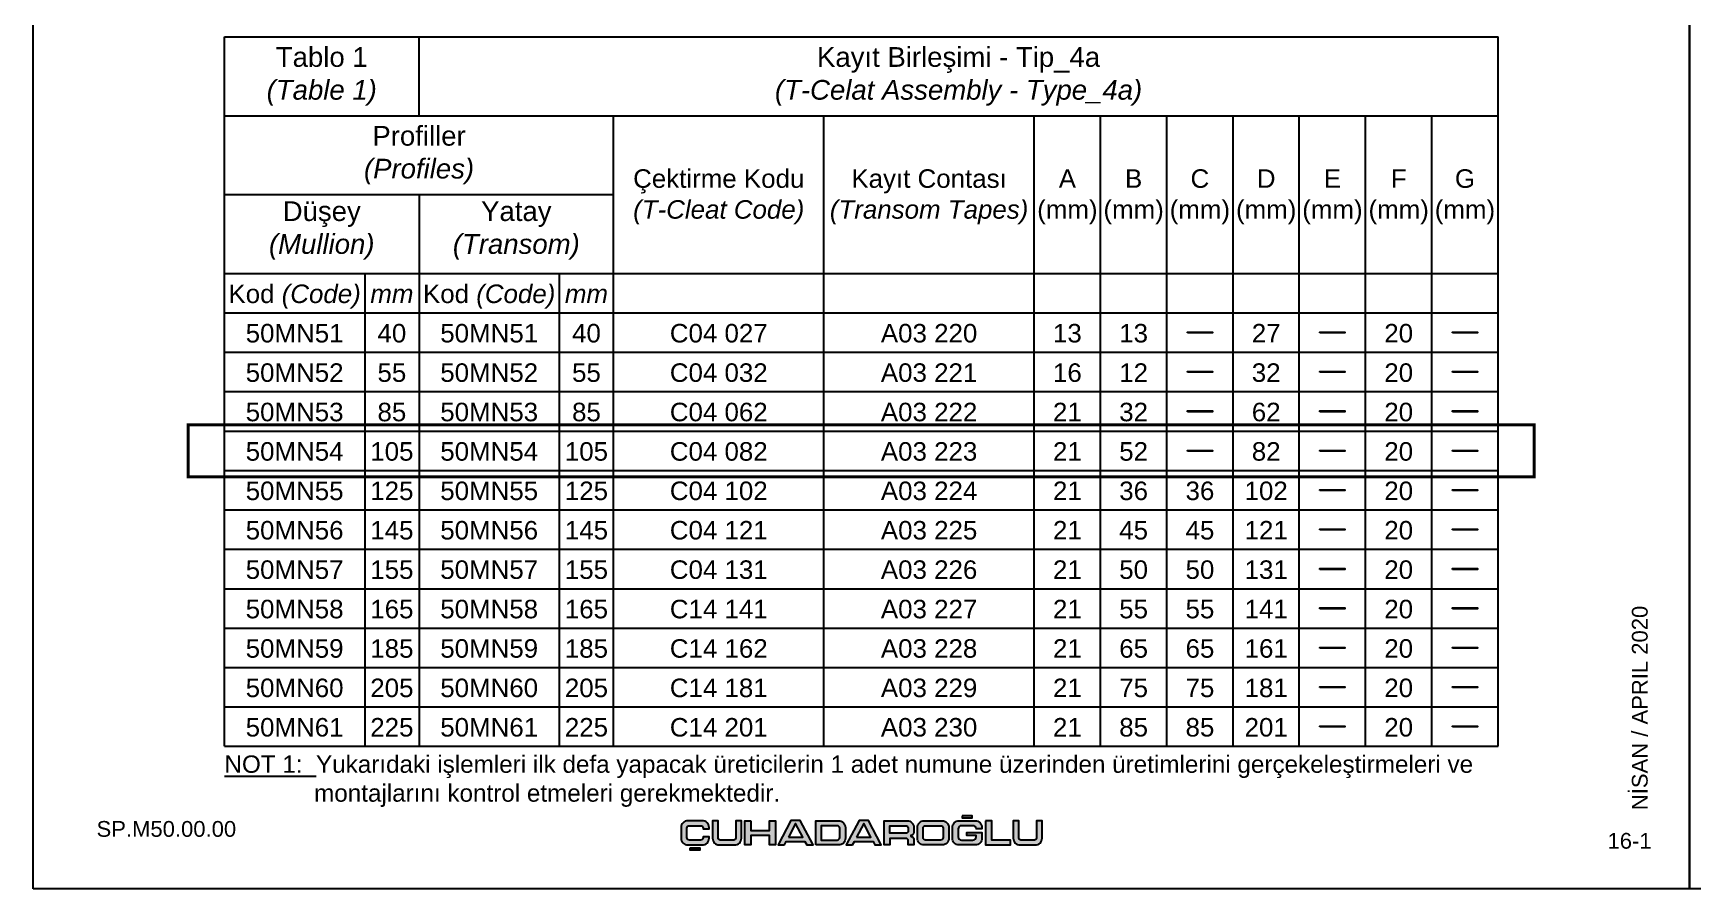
# Model space of a CAD drawing. Header units: millimetres. Extents: x 226 to 1066, y 456 to 1447.
# Drawn here: x 225.7 to 436.2, y 1150 to 1258.6 of the extents above; entities that cross this region are included whole.
import ezdxf

# ---------------------------------------------------------------- set-up
doc = ezdxf.new("R2010")
doc.units = ezdxf.units.MM
for name, color, linetype in [('ANTET', 140, 'Continuous'), ('nokta', 140, 'Continuous'), ('yazı_numara_k', 11, 'Continuous')]:
    doc.layers.add(name, color=color, linetype=linetype)
doc.styles.get("Standard").update_dxf_attribs({"font": 'arial.ttf'})

# ---------------------------------------------------------------- blocks, each defined once
blk = doc.blocks.new('TABLO - KM1')
at = {"color": 0}
for p, q in [((-283.74, 1797.96), (-122.25, 1797.96)), ((-283.74, 1707.96), (-283.74, 1797.96)), ((-259.07, 1787.96), (-259.07, 1797.96)), ((-122.25, 1707.96), (-122.25, 1797.96)), ((-283.74, 1787.96), (-122.25, 1787.96)), ((-234.4, 1707.96), (-234.4, 1787.96)), ((-207.73, 1707.96), (-207.73, 1787.96)), ((-181.06, 1707.96), (-181.06, 1787.96)), ((-172.66, 1707.96), (-172.66, 1787.96)), ((-164.26, 1707.96), (-164.26, 1787.96)), ((-155.85, 1707.96), (-155.85, 1787.96)), ((-147.45, 1707.96), (-147.45, 1787.96)), ((-139.05, 1707.96), (-139.05, 1787.96)), ((-130.65, 1707.96), (-130.65, 1787.96)), ((-283.74, 1777.96), (-234.4, 1777.96)), ((-259.07, 1777.96), (-259.07, 1707.96)), ((-283.74, 1767.96), (-122.25, 1767.96)), ((-265.95, 1767.96), (-265.95, 1707.96)), ((-241.28, 1767.96), (-241.28, 1707.96)), ((-283.74, 1762.96), (-122.25, 1762.96)), ((-283.74, 1757.96), (-122.25, 1757.96)), ((-283.74, 1757.96), (-122.25, 1757.96)), ((-283.74, 1752.96), (-122.25, 1752.96)), ((-283.74, 1752.96), (-122.25, 1752.96)), ((-283.74, 1747.96), (-122.25, 1747.96)), ((-283.74, 1747.96), (-122.25, 1747.96)), ((-283.74, 1742.96), (-122.25, 1742.96)), ((-283.74, 1742.96), (-122.25, 1742.96)), ((-283.74, 1737.96), (-122.25, 1737.96)), ((-283.74, 1737.96), (-122.25, 1737.96)), ((-283.74, 1732.96), (-122.25, 1732.96)), ((-283.74, 1732.96), (-122.25, 1732.96)), ((-283.74, 1727.96), (-122.25, 1727.96)), ((-283.74, 1727.96), (-122.25, 1727.96)), ((-283.74, 1722.96), (-122.25, 1722.96)), ((-283.74, 1722.96), (-122.25, 1722.96)), ((-283.74, 1717.96), (-122.25, 1717.96)), ((-283.74, 1717.96), (-122.25, 1717.96)), ((-283.74, 1712.96), (-122.25, 1712.96)), ((-283.74, 1712.96), (-122.25, 1712.96)), ((-283.74, 1707.96), (-122.25, 1707.96)), ((-283.74, 1707.96), (-122.25, 1707.96))]:
    blk.add_line(p, q, dxfattribs=at)
at = {"layer": 'yazı_numara_k', "color": 0, "attachment_point": 1}
for s, insert, char_height, width in [('{\\pxqc,t2.646;Profiller\\P\\fArial|b0|i1|c0|p0;(Profiles)}', (-283.74, 1786.67), 2.5, 49.3422), ('{\\pxqc,t2.81489;Çektirme Kodu\\P\\fArial|b0|i1|c0|p0;(T-Cleat Code)}', (-234.4, 1781.17), 2.35, 26.6711), ('{\\pxqc,t2.81489;Kayıt Contası\\P\\fArial|b0|i1|c0|p0;(Transom Tapes)}', (-207.73, 1781.17), 2.35, 26.6711), ('{\\pxqc,t2.81489;A\\P(mm)}', (-181.06, 1781.17), 2.35, 8.402), ('{\\pxqc,t2.81489;B\\P(mm)}', (-172.66, 1781.17), 2.35, 8.402), ('{\\pxqc,t2.81489;C\\P(mm)}', (-164.26, 1781.17), 2.35, 8.402), ('{\\pxqc,t2.81489;D\\P(mm)}', (-155.85, 1781.17), 2.35, 8.402), ('{\\pxqc,t2.81489;E\\P(mm)}', (-147.45, 1781.17), 2.35, 8.402), ('{\\pxqc,t2.81489;F\\P(mm)}', (-139.05, 1781.17), 2.35, 8.402), ('{\\pxqc,t2.81489;G\\P(mm)}', (-130.65, 1781.17), 2.35, 8.402), ('{\\pxqc,t2.646;Düşey\\P\\fArial|b0|i1|c0|p0;(Mullion)}', (-283.74, 1777.11), 2.5, 24.6711), ('{\\pxqc,t2.646;Yatay\\P\\fArial|b0|i1|c0|p0;(Transom)}', (-259.07, 1777.11), 2.5, 24.6711), ('{\\pxqc,t2.81489;Kod \\fArial|b0|i1|c0|p0;(Code)}', (-283.74, 1766.55), 2.35, 17.7925), ('{\\pxqc,t2.81489;\\fArial|b0|i1|c0|p0;mm}', (-265.95, 1766.55), 2.35, 6.8786), ('{\\pxqc,t2.81489;Kod \\fArial|b0|i1|c0|p0;(Code)}', (-259.07, 1766.55), 2.35, 17.7925), ('{\\pxqc,t2.81489;\\fArial|b0|i1|c0|p0;mm}', (-241.28, 1766.55), 2.35, 6.8786)]:
    blk.add_mtext(s, dxfattribs=dict(at, insert=insert, char_height=char_height, width=width))
blk = doc.blocks.new('NOT1A')
at = {"layer": 'nokta', "color": 0, "insert": (24.25, 1931.48), "char_height": 2.2, "width": 182.2788, "attachment_point": 1}
blk.add_mtext('{\\fArial|b0|i0|c162|p18;\\LNOT 1:\\l  Yukarıdaki işlemleri ilk defa yapacak üreticilerin 1 adet numune üzerinden üretimlerini gerçekeleştirmeleri ve \\P^I   montajlarını kontrol etmeleri gerekmektedir.}', dxfattribs=at)
blk = doc.blocks.new('ÇUHADAROĞLU')
at = {"layer": 'ANTET'}
h = blk.add_hatch(color=7, dxfattribs=at)
h.paths.add_polyline_path([(159.1, 19.64, -0.414214), (159.42, 19.96), (160.84, 19.96, -0.414214), (161.16, 19.64), (161.16, 19.54), (161.9, 19.54), (161.9, 19.73, 0.414214), (161.05, 20.59), (159.21, 20.59, 0.414214), (158.36, 19.73), (158.36, 18.36, 0.414214), (159.21, 17.51), (161.05, 17.51, 0.414214), (161.9, 18.36), (161.9, 18.55), (161.16, 18.55), (161.16, 18.46, -0.414214), (160.84, 18.13), (159.42, 18.13, -0.414214), (159.1, 18.46)])
h.paths.add_polyline_path([(159.48, 17.12), (159.48, 16.9), (160.78, 16.9), (160.78, 17.12)])
h.paths.add_polyline_path([(165.15, 17.51, 0.414214), (166, 18.36), (166, 20.59), (165.29, 20.59), (165.29, 18.39, -0.414214), (165.03, 18.13), (163.32, 18.13, -0.414214), (163.06, 18.39), (163.06, 20.59), (162.35, 20.59), (162.35, 18.36, 0.414214), (163.2, 17.51)])
h.paths.add_polyline_path([(167.19, 18.73), (169.58, 18.73), (169.58, 17.51), (170.32, 17.51), (170.32, 20.59), (169.58, 20.59), (169.58, 19.36), (167.19, 19.36), (167.19, 20.59), (166.45, 20.59), (166.45, 17.51), (167.19, 17.51)])
h.paths.add_polyline_path([(170.66, 17.51), (171.46, 17.51), (171.69, 17.95), (174.05, 17.95), (174.29, 17.51), (175.09, 17.51), (173.48, 20.6), (172.27, 20.6)])
h.paths.add_polyline_path([(171.97, 18.49), (172.87, 20.23), (173.78, 18.49)], flags=16)
h.paths.add_polyline_path([(175.43, 17.51), (178.34, 17.51, 0.414214), (179.19, 18.36), (179.19, 19.73, 0.414214), (178.34, 20.59), (175.43, 20.59)])
h.paths.add_polyline_path([(176.14, 19.96), (178.15, 19.96, -0.414214), (178.47, 19.64), (178.47, 18.46, -0.414214), (178.15, 18.13), (176.14, 18.13)], flags=16)
h.paths.add_polyline_path([(180.34, 17.95), (182.7, 17.95), (182.94, 17.51), (183.74, 17.51), (182.13, 20.6), (180.92, 20.6), (179.31, 17.51), (180.11, 17.51)])
h.paths.add_polyline_path([(180.62, 18.49), (181.52, 20.23), (182.43, 18.49)], flags=16)
h.paths.add_polyline_path([(184.84, 18.34), (186.84, 18.34, -0.414214), (187.17, 18.02), (187.17, 17.51), (187.88, 17.51), (187.88, 18.21, 0.203358), (187.78, 18.44, 0.098259), (187.5, 18.62), (187.5, 18.7, 0.058399), (187.74, 18.83, 0.246853), (187.88, 19.09), (187.88, 19.73, 0.414214), (187.03, 20.59), (184.13, 20.59), (184.13, 17.51), (184.84, 17.51)])
h.paths.add_polyline_path([(184.84, 18.99), (184.84, 19.96), (186.82, 19.96, -0.414214), (187.17, 19.61), (187.17, 19.31, -0.414214), (186.84, 18.99)], flags=16)
h.paths.add_polyline_path([(191.45, 17.51, 0.414214), (192.31, 18.36), (192.31, 19.73, 0.414214), (191.45, 20.59), (189.19, 20.59, 0.414214), (188.33, 19.73), (188.33, 18.36, 0.414214), (189.19, 17.51)])
h.paths.add_polyline_path([(189.37, 18.13, -0.414214), (189.05, 18.46), (189.05, 19.64, -0.414214), (189.37, 19.96), (191.27, 19.96, -0.414214), (191.59, 19.64), (191.59, 18.46, -0.414214), (191.27, 18.13)], flags=16)
h.paths.add_polyline_path([(193.61, 17.51), (195.66, 17.51, 0.414214), (196.51, 18.36), (196.51, 19.11), (194.59, 19.11), (194.59, 18.7), (195.78, 18.7), (195.78, 18.54, -0.414214), (195.37, 18.13), (193.9, 18.13, -0.414214), (193.49, 18.54), (193.49, 19.55, -0.414214), (193.9, 19.96), (195.37, 19.96, -0.407741), (195.78, 19.56), (196.51, 19.56), (196.51, 19.73, 0.414214), (195.66, 20.59), (193.61, 20.59, 0.414214), (192.76, 19.73), (192.76, 18.36, 0.414214)])
h.paths.add_polyline_path([(195.28, 20.97), (195.28, 21.19), (193.99, 21.19), (193.99, 20.97)])
h.paths.add_polyline_path([(200.14, 17.51), (200.14, 18.13), (197.76, 18.13), (197.76, 20.59), (196.97, 20.59), (196.97, 17.51)])
h.paths.add_polyline_path([(201.2, 18.39), (201.2, 20.59), (200.48, 20.59), (200.48, 18.36, 0.414214), (201.34, 17.51), (203.28, 17.51, 0.414214), (204.13, 18.36), (204.13, 20.59), (203.42, 20.59), (203.42, 18.39, -0.414214), (203.16, 18.13), (201.46, 18.13, -0.414214)])
h = blk.add_hatch(color=7, dxfattribs=at)
h.paths.add_polyline_path([(159.1, 19.64, -0.414214), (159.42, 19.96), (160.84, 19.96, -0.414214), (161.16, 19.64), (161.16, 19.54), (161.9, 19.54), (161.9, 19.73, 0.414214), (161.05, 20.59), (159.21, 20.59, 0.414214), (158.36, 19.73), (158.36, 18.36, 0.414214), (159.21, 17.51), (161.05, 17.51, 0.414214), (161.9, 18.36), (161.9, 18.55), (161.16, 18.55), (161.16, 18.46, -0.414214), (160.84, 18.13), (159.42, 18.13, -0.414214), (159.1, 18.46)])
h.paths.add_polyline_path([(159.48, 17.12), (159.48, 16.9), (160.78, 16.9), (160.78, 17.12)])
h.paths.add_polyline_path([(165.15, 17.51, 0.414214), (166, 18.36), (166, 20.59), (165.29, 20.59), (165.29, 18.39, -0.414214), (165.03, 18.13), (163.32, 18.13, -0.414214), (163.06, 18.39), (163.06, 20.59), (162.35, 20.59), (162.35, 18.36, 0.414214), (163.2, 17.51)])
h.paths.add_polyline_path([(167.19, 18.73), (169.58, 18.73), (169.58, 17.51), (170.32, 17.51), (170.32, 20.59), (169.58, 20.59), (169.58, 19.36), (167.19, 19.36), (167.19, 20.59), (166.45, 20.59), (166.45, 17.51), (167.19, 17.51)])
h.paths.add_polyline_path([(170.66, 17.51), (171.46, 17.51), (171.69, 17.95), (174.05, 17.95), (174.29, 17.51), (175.09, 17.51), (173.48, 20.6), (172.27, 20.6)])
h.paths.add_polyline_path([(171.97, 18.49), (172.87, 20.23), (173.78, 18.49)], flags=16)
h.paths.add_polyline_path([(175.43, 17.51), (178.34, 17.51, 0.414214), (179.19, 18.36), (179.19, 19.73, 0.414214), (178.34, 20.59), (175.43, 20.59)])
h.paths.add_polyline_path([(176.14, 19.96), (178.15, 19.96, -0.414214), (178.47, 19.64), (178.47, 18.46, -0.414214), (178.15, 18.13), (176.14, 18.13)], flags=16)
h.paths.add_polyline_path([(180.34, 17.95), (182.7, 17.95), (182.94, 17.51), (183.74, 17.51), (182.13, 20.6), (180.92, 20.6), (179.31, 17.51), (180.11, 17.51)])
h.paths.add_polyline_path([(180.62, 18.49), (181.52, 20.23), (182.43, 18.49)], flags=16)
h.paths.add_polyline_path([(184.84, 18.34), (186.84, 18.34, -0.414214), (187.17, 18.02), (187.17, 17.51), (187.88, 17.51), (187.88, 18.21, 0.203358), (187.78, 18.44, 0.098259), (187.5, 18.62), (187.5, 18.7, 0.058399), (187.74, 18.83, 0.246853), (187.88, 19.09), (187.88, 19.73, 0.414214), (187.03, 20.59), (184.13, 20.59), (184.13, 17.51), (184.84, 17.51)])
h.paths.add_polyline_path([(184.84, 18.99), (184.84, 19.96), (186.82, 19.96, -0.414214), (187.17, 19.61), (187.17, 19.31, -0.414214), (186.84, 18.99)], flags=16)
h.paths.add_polyline_path([(191.45, 17.51, 0.414214), (192.31, 18.36), (192.31, 19.73, 0.414214), (191.45, 20.59), (189.19, 20.59, 0.414214), (188.33, 19.73), (188.33, 18.36, 0.414214), (189.19, 17.51)])
h.paths.add_polyline_path([(189.37, 18.13, -0.414214), (189.05, 18.46), (189.05, 19.64, -0.414214), (189.37, 19.96), (191.27, 19.96, -0.414214), (191.59, 19.64), (191.59, 18.46, -0.414214), (191.27, 18.13)], flags=16)
h.paths.add_polyline_path([(193.61, 17.51), (195.66, 17.51, 0.414214), (196.51, 18.36), (196.51, 19.11), (194.59, 19.11), (194.59, 18.7), (195.78, 18.7), (195.78, 18.54, -0.414214), (195.37, 18.13), (193.9, 18.13, -0.414214), (193.49, 18.54), (193.49, 19.55, -0.414214), (193.9, 19.96), (195.37, 19.96, -0.407741), (195.78, 19.56), (196.51, 19.56), (196.51, 19.73, 0.414214), (195.66, 20.59), (193.61, 20.59, 0.414214), (192.76, 19.73), (192.76, 18.36, 0.414214)])
h.paths.add_polyline_path([(195.28, 20.97), (195.28, 21.19), (193.99, 21.19), (193.99, 20.97)])
h.paths.add_polyline_path([(200.14, 17.51), (200.14, 18.13), (197.76, 18.13), (197.76, 20.59), (196.97, 20.59), (196.97, 17.51)])
h.paths.add_polyline_path([(201.2, 18.39), (201.2, 20.59), (200.48, 20.59), (200.48, 18.36, 0.414214), (201.34, 17.51), (203.28, 17.51, 0.414214), (204.13, 18.36), (204.13, 20.59), (203.42, 20.59), (203.42, 18.39, -0.414214), (203.16, 18.13), (201.46, 18.13, -0.414214)])
at = {"layer": 'ANTET', "color": 7}
for points in [[(193.99, 21.19), (193.99, 20.97), (195.28, 20.97), (195.28, 21.19)], [(193.99, 21.19), (193.99, 20.97), (195.28, 20.97), (195.28, 21.19)], [(167.19, 20.59), (167.19, 19.36), (169.58, 19.36), (169.58, 20.59), (170.32, 20.59), (170.32, 17.51), (169.58, 17.51), (169.58, 18.73), (167.19, 18.73), (167.19, 17.51), (166.45, 17.51), (166.45, 20.59)], [(167.19, 20.59), (167.19, 19.36), (169.58, 19.36), (169.58, 20.59), (170.32, 20.59), (170.32, 17.51), (169.58, 17.51), (169.58, 18.73), (167.19, 18.73), (167.19, 17.51), (166.45, 17.51), (166.45, 20.59)], [(171.46, 17.51), (171.69, 17.95), (174.05, 17.95), (174.29, 17.51), (175.09, 17.51), (173.48, 20.6), (172.27, 20.6), (170.66, 17.51)], [(171.46, 17.51), (171.69, 17.95), (174.05, 17.95), (174.29, 17.51), (175.09, 17.51), (173.48, 20.6), (172.27, 20.6), (170.66, 17.51)], [(171.97, 18.49), (173.78, 18.49), (172.87, 20.23)], [(171.97, 18.49), (173.78, 18.49), (172.87, 20.23)], [(180.11, 17.51), (180.34, 17.95), (182.7, 17.95), (182.94, 17.51), (183.74, 17.51), (182.13, 20.6), (180.92, 20.6), (179.31, 17.51)], [(180.11, 17.51), (180.34, 17.95), (182.7, 17.95), (182.94, 17.51), (183.74, 17.51), (182.13, 20.6), (180.92, 20.6), (179.31, 17.51)], [(180.62, 18.49), (182.43, 18.49), (181.52, 20.23)], [(180.62, 18.49), (182.43, 18.49), (181.52, 20.23)], [(196.97, 20.59), (196.97, 17.51), (200.14, 17.51), (200.14, 18.13), (197.76, 18.13), (197.76, 20.59)], [(196.97, 20.59), (196.97, 17.51), (200.14, 17.51), (200.14, 18.13), (197.76, 18.13), (197.76, 20.59)], [(159.48, 17.12), (159.48, 16.9), (160.78, 16.9), (160.78, 17.12)], [(159.48, 17.12), (159.48, 16.9), (160.78, 16.9), (160.78, 17.12)]]:
    blk.add_lwpolyline(points, close=True, dxfattribs=at)
for points in [[(159.42, 18.13, -0.414214), (159.1, 18.46), (159.1, 19.64, -0.414214), (159.42, 19.96), (160.84, 19.96, -0.414214), (161.16, 19.64), (161.16, 19.54), (161.9, 19.54), (161.9, 19.73, 0.414214), (161.05, 20.59), (159.21, 20.59, 0.414214), (158.36, 19.73), (158.36, 18.36, 0.414214), (159.21, 17.51), (161.05, 17.51, 0.414214), (161.9, 18.36), (161.9, 18.55), (161.16, 18.55), (161.16, 18.46, -0.414214), (160.84, 18.13)], [(159.42, 18.13, -0.414214), (159.1, 18.46), (159.1, 19.64, -0.414214), (159.42, 19.96), (160.84, 19.96, -0.414214), (161.16, 19.64), (161.16, 19.54), (161.9, 19.54), (161.9, 19.73, 0.414214), (161.05, 20.59), (159.21, 20.59, 0.414214), (158.36, 19.73), (158.36, 18.36, 0.414214), (159.21, 17.51), (161.05, 17.51, 0.414214), (161.9, 18.36), (161.9, 18.55), (161.16, 18.55), (161.16, 18.46, -0.414214), (160.84, 18.13)], [(165.03, 18.13), (163.32, 18.13, -0.414214), (163.06, 18.39), (163.06, 20.59), (162.35, 20.59), (162.35, 18.36, 0.414214), (163.2, 17.51), (165.15, 17.51, 0.414214), (166, 18.36), (166, 20.59), (165.29, 20.59), (165.29, 18.39, -0.414214)], [(165.03, 18.13), (163.32, 18.13, -0.414214), (163.06, 18.39), (163.06, 20.59), (162.35, 20.59), (162.35, 18.36, 0.414214), (163.2, 17.51), (165.15, 17.51, 0.414214), (166, 18.36), (166, 20.59), (165.29, 20.59), (165.29, 18.39, -0.414214)], [(175.43, 17.51), (175.43, 20.59), (178.34, 20.59, -0.414214), (179.19, 19.73), (179.19, 18.36, -0.414214), (178.34, 17.51)], [(175.43, 17.51), (175.43, 20.59), (178.34, 20.59, -0.414214), (179.19, 19.73), (179.19, 18.36, -0.414214), (178.34, 17.51)], [(178.47, 19.64, 0.414214), (178.15, 19.96), (176.14, 19.96), (176.14, 18.13), (178.15, 18.13, 0.414214), (178.47, 18.46)], [(178.47, 19.64, 0.414214), (178.15, 19.96), (176.14, 19.96), (176.14, 18.13), (178.15, 18.13, 0.414214), (178.47, 18.46)], [(187.88, 18.21), (187.88, 17.51), (187.17, 17.51), (187.17, 18.02, 0.414214), (186.84, 18.34), (184.84, 18.34), (184.84, 17.51), (184.13, 17.51), (184.13, 20.59), (187.03, 20.59, -0.414214), (187.88, 19.73), (187.88, 19.09, -0.246853), (187.74, 18.83, -0.058399), (187.5, 18.7), (187.5, 18.62, -0.098259), (187.78, 18.44, -0.203358)], [(187.88, 18.21), (187.88, 17.51), (187.17, 17.51), (187.17, 18.02, 0.414214), (186.84, 18.34), (184.84, 18.34), (184.84, 17.51), (184.13, 17.51), (184.13, 20.59), (187.03, 20.59, -0.414214), (187.88, 19.73), (187.88, 19.09, -0.246853), (187.74, 18.83, -0.058399), (187.5, 18.7), (187.5, 18.62, -0.098259), (187.78, 18.44, -0.203358)], [(186.82, 19.96, -0.414214), (187.17, 19.61), (187.17, 19.31, -0.414214), (186.84, 18.99), (184.84, 18.99), (184.84, 19.96)], [(186.82, 19.96, -0.414214), (187.17, 19.61), (187.17, 19.31, -0.414214), (186.84, 18.99), (184.84, 18.99), (184.84, 19.96)], [(191.45, 17.51), (189.19, 17.51, -0.414214), (188.33, 18.36), (188.33, 19.73, -0.414214), (189.19, 20.59), (191.45, 20.59, -0.414214), (192.31, 19.73), (192.31, 18.36, -0.414214)], [(191.45, 17.51), (189.19, 17.51, -0.414214), (188.33, 18.36), (188.33, 19.73, -0.414214), (189.19, 20.59), (191.45, 20.59, -0.414214), (192.31, 19.73), (192.31, 18.36, -0.414214)], [(191.59, 19.64), (191.59, 18.46, -0.414214), (191.27, 18.13), (189.37, 18.13, -0.414214), (189.05, 18.46), (189.05, 19.64, -0.414214), (189.37, 19.96), (191.27, 19.96, -0.414214)], [(191.59, 19.64), (191.59, 18.46, -0.414214), (191.27, 18.13), (189.37, 18.13, -0.414214), (189.05, 18.46), (189.05, 19.64, -0.414214), (189.37, 19.96), (191.27, 19.96, -0.414214)], [(195.78, 18.54), (195.78, 18.7), (194.59, 18.7), (194.59, 19.11), (196.51, 19.11), (196.51, 18.36, -0.414214), (195.66, 17.51), (193.61, 17.51, -0.414214), (192.76, 18.36), (192.76, 19.73, -0.414214), (193.61, 20.59), (195.66, 20.59, -0.414214), (196.51, 19.73), (196.51, 19.56), (195.78, 19.56, 0.407741), (195.37, 19.96), (193.9, 19.96, 0.414214), (193.49, 19.55), (193.49, 18.54, 0.414214), (193.9, 18.13), (195.37, 18.13, 0.414214)], [(195.78, 18.54), (195.78, 18.7), (194.59, 18.7), (194.59, 19.11), (196.51, 19.11), (196.51, 18.36, -0.414214), (195.66, 17.51), (193.61, 17.51, -0.414214), (192.76, 18.36), (192.76, 19.73, -0.414214), (193.61, 20.59), (195.66, 20.59, -0.414214), (196.51, 19.73), (196.51, 19.56), (195.78, 19.56, 0.407741), (195.37, 19.96), (193.9, 19.96, 0.414214), (193.49, 19.55), (193.49, 18.54, 0.414214), (193.9, 18.13), (195.37, 18.13, 0.414214)], [(201.34, 17.51), (203.28, 17.51, 0.414214), (204.13, 18.36), (204.13, 20.59), (203.42, 20.59), (203.42, 18.39, -0.414214), (203.16, 18.13), (201.46, 18.13, -0.414214), (201.2, 18.39), (201.2, 20.59), (200.48, 20.59), (200.48, 18.36, 0.414214)], [(201.34, 17.51), (203.28, 17.51, 0.414214), (204.13, 18.36), (204.13, 20.59), (203.42, 20.59), (203.42, 18.39, -0.414214), (203.16, 18.13), (201.46, 18.13, -0.414214), (201.2, 18.39), (201.2, 20.59), (200.48, 20.59), (200.48, 18.36, 0.414214)]]:
    blk.add_lwpolyline(points, format="xyb", close=True, dxfattribs=at)
blk = doc.blocks.new('SP.KTGR.1A')
at = {"insert": (-248.38, 1804.14), "char_height": 2, "width": 54.4479, "attachment_point": 1}
blk.add_mtext('{\\pxql;\\fArial Unicode MS|b0|i0|c0|p34;{\\C7;SP.M50.00.00}}', dxfattribs=at)
blk = doc.blocks.new('MN50.S.1')
at = {"color": 252}
blk.add_lwpolyline([(9907.25, 888.56), (9907.25, 1185.56), (10117.25, 1185.56), (10117.25, 888.56)], close=True, dxfattribs=at)
for name, p in [('SP.KTGR.1A', (10163.66, -906.98)), ('ÇUHADAROĞLU', (9831.04, 876.61))]:
    blk.add_blockref(name, p)

msp = doc.modelspace()

# ---------------------------------------------------------------- linework, layer by layer
for points in [[(372.09, 1220.58), (372.09, 1220.68), (375.25, 1220.68), (375.25, 1220.58)], [(388.89, 1220.58), (388.89, 1220.68), (392.05, 1220.68), (392.05, 1220.58)], [(405.69, 1220.58), (405.69, 1220.68), (408.86, 1220.68), (408.86, 1220.58)], [(372.09, 1215.58), (372.09, 1215.68), (375.25, 1215.68), (375.25, 1215.58)], [(388.89, 1215.58), (388.89, 1215.68), (392.05, 1215.68), (392.05, 1215.58)], [(405.69, 1215.58), (405.69, 1215.68), (408.86, 1215.68), (408.86, 1215.58)], [(372.09, 1210.58), (372.09, 1210.68), (375.25, 1210.68), (375.25, 1210.58)], [(388.89, 1210.58), (388.89, 1210.68), (392.05, 1210.68), (392.05, 1210.58)], [(405.69, 1210.58), (405.69, 1210.68), (408.86, 1210.68), (408.86, 1210.58)], [(372.09, 1205.58), (372.09, 1205.68), (375.25, 1205.68), (375.25, 1205.58)], [(388.89, 1205.58), (388.89, 1205.68), (392.05, 1205.68), (392.05, 1205.58)], [(405.69, 1205.58), (405.69, 1205.68), (408.86, 1205.68), (408.86, 1205.58)], [(388.89, 1200.58), (388.89, 1200.68), (392.05, 1200.68), (392.05, 1200.58)], [(405.69, 1200.58), (405.69, 1200.68), (408.86, 1200.68), (408.86, 1200.58)], [(388.89, 1195.58), (388.89, 1195.68), (392.05, 1195.68), (392.05, 1195.58)], [(405.69, 1195.58), (405.69, 1195.68), (408.86, 1195.68), (408.86, 1195.58)], [(388.89, 1190.58), (388.89, 1190.68), (392.05, 1190.68), (392.05, 1190.58)], [(405.69, 1190.58), (405.69, 1190.68), (408.86, 1190.68), (408.86, 1190.58)], [(388.89, 1185.58), (388.89, 1185.68), (392.05, 1185.68), (392.05, 1185.58)], [(405.69, 1185.58), (405.69, 1185.68), (408.86, 1185.68), (408.86, 1185.58)], [(388.89, 1180.58), (388.89, 1180.68), (392.05, 1180.68), (392.05, 1180.58)], [(405.69, 1180.58), (405.69, 1180.68), (408.86, 1180.68), (408.86, 1180.58)], [(388.89, 1175.58), (388.89, 1175.68), (392.05, 1175.68), (392.05, 1175.58)], [(405.69, 1175.58), (405.69, 1175.68), (408.86, 1175.68), (408.86, 1175.58)], [(388.89, 1170.58), (388.89, 1170.68), (392.05, 1170.68), (392.05, 1170.58)], [(405.69, 1170.58), (405.69, 1170.68), (408.86, 1170.68), (408.86, 1170.58)]]:
    msp.add_lwpolyline(points, close=True)
at = {"color": 1, "const_width": 0.364}
msp.add_lwpolyline([(245.39, 1208.93), (416.06, 1208.93), (416.06, 1202.32), (245.39, 1202.32)], close=True, dxfattribs=at)

# ---------------------------------------------------------------- block references
at = {"ltscale": 0.1}
for name, p in [('TABLO - KM1', (533.72, -539.83)), ('NOT1A', (225.73, -764.51))]:
    msp.add_blockref(name, p, dxfattribs=at)
at = {"layer": 'ANTET', "color": 0}
for p in [(-9681.52, 261.49), (-9471.52, 261.49)]:
    msp.add_blockref('MN50.S.1', p, dxfattribs=at)

# ---------------------------------------------------------------- texts
at = {"insert": (428.44, 1160.03), "char_height": 2, "width": 44.873, "attachment_point": 1, "rotation": 90}
msp.add_mtext('{\\fArial Unicode MS|b0|i0|c162|p34;\\C7;NİSAN\\fArial Unicode MS|b0|i0|c0|p34; / \\fArial Unicode MS|b0|i0|c162|p34;APRIL\\fArial Unicode MS|b0|i0|c0|p34; 2020}', dxfattribs=at)
at = {"insert": (430.94, 1157.14), "char_height": 2, "width": 4.4369, "attachment_point": 3}
msp.add_mtext('{\\fArial Unicode MS|b0|i0|c0|p0;{\\C7;16-1}}', dxfattribs=at)
at = {"layer": 'yazı_numara_k', "color": 0, "attachment_point": 1}
for s, insert, char_height, width in [('{\\pxqc,t2.646;Tablo 1\\P\\fArial|b0|i1|c0|p0;(Table 1)}', (249.98, 1256.84), 2.5, 24.6711), ('{\\pxqc,t2.646;Kayıt Birleşimi - Tip_4a\\P\\fArial|b0|i1|c0|p0;(T-Celat Assembly - Type_4a)}', (274.65, 1256.84), 2.5, 136.8274), ('{\\pxqc,t2.81489;50MN51}', (249.98, 1221.72), 2.35, 17.7925), ('{\\pxqc,t2.81489;40}', (267.77, 1221.72), 2.35, 6.8786), ('{\\pxqc,t2.81489;50MN51}', (274.65, 1221.72), 2.35, 17.7925), ('{\\pxqc,t2.81489;40}', (292.44, 1221.72), 2.35, 6.8786), ('{\\pxqc,t2.81489;C04 027}', (299.32, 1221.72), 2.35, 26.6711), ('{\\pxqc,t2.81489;A03 220}', (325.99, 1221.72), 2.35, 26.6711), ('{\\pxqc,t2.81489;13}', (352.66, 1221.72), 2.35, 8.402), ('{\\pxqc,t2.81489;13}', (361.06, 1221.72), 2.35, 8.402), ('{\\pxqc,t2.81489;27}', (377.87, 1221.72), 2.35, 8.402), ('{\\pxqc,t2.81489;20}', (394.67, 1221.72), 2.35, 8.402), ('{\\pxqc,t2.81489;50MN52}', (249.98, 1216.72), 2.35, 17.7925), ('{\\pxqc,t2.81489;55}', (267.77, 1216.72), 2.35, 6.8786), ('{\\pxqc,t2.81489;50MN52}', (274.65, 1216.72), 2.35, 17.7925), ('{\\pxqc,t2.81489;55}', (292.44, 1216.72), 2.35, 6.8786), ('{\\pxqc,t2.81489;C04 032}', (299.32, 1216.72), 2.35, 26.6711), ('{\\pxqc,t2.81489;A03 221}', (325.99, 1216.72), 2.35, 26.6711), ('{\\pxqc,t2.81489;16}', (352.66, 1216.72), 2.35, 8.402), ('{\\pxqc,t2.81489;12}', (361.06, 1216.72), 2.35, 8.402), ('{\\pxqc,t2.81489;32}', (377.87, 1216.72), 2.35, 8.402), ('{\\pxqc,t2.81489;20}', (394.67, 1216.72), 2.35, 8.402), ('{\\pxqc,t2.81489;50MN53}', (249.98, 1211.72), 2.35, 17.7925), ('{\\pxqc,t2.81489;85}', (267.77, 1211.72), 2.35, 6.8786), ('{\\pxqc,t2.81489;50MN53}', (274.65, 1211.72), 2.35, 17.7925), ('{\\pxqc,t2.81489;85}', (292.44, 1211.72), 2.35, 6.8786), ('{\\pxqc,t2.81489;C04 062}', (299.32, 1211.72), 2.35, 26.6711), ('{\\pxqc,t2.81489;A03 222}', (325.99, 1211.72), 2.35, 26.6711), ('{\\pxqc,t2.81489;21}', (352.66, 1211.72), 2.35, 8.402), ('{\\pxqc,t2.81489;32}', (361.06, 1211.72), 2.35, 8.402), ('{\\pxqc,t2.81489;62}', (377.87, 1211.72), 2.35, 8.402), ('{\\pxqc,t2.81489;20}', (394.67, 1211.72), 2.35, 8.402), ('{\\pxqc,t2.81489;50MN54}', (249.98, 1206.72), 2.35, 17.7925), ('{\\pxqc,t2.81489;105}', (267.77, 1206.72), 2.35, 6.8786), ('{\\pxqc,t2.81489;50MN54}', (274.65, 1206.72), 2.35, 17.7925), ('{\\pxqc,t2.81489;105}', (292.44, 1206.72), 2.35, 6.8786), ('{\\pxqc,t2.81489;C04 082}', (299.32, 1206.72), 2.35, 26.6711), ('{\\pxqc,t2.81489,5;A03 223}', (325.99, 1206.72), 2.35, 26.6711), ('{\\pxqc,t2.81489;21}', (352.66, 1206.72), 2.35, 8.402), ('{\\pxqc,t2.81489;52}', (361.06, 1206.72), 2.35, 8.402), ('{\\pxqc,t2.81489;82}', (377.87, 1206.72), 2.35, 8.402), ('{\\pxqc,t2.81489;20}', (394.67, 1206.72), 2.35, 8.402), ('{\\pxqc,t2.81489;50MN55}', (249.98, 1201.72), 2.35, 17.7925), ('{\\pxqc,t2.81489;125}', (267.77, 1201.72), 2.35, 6.8786), ('{\\pxqc,t2.81489;50MN55}', (274.65, 1201.72), 2.35, 17.7925), ('{\\pxqc,t2.81489;125}', (292.44, 1201.72), 2.35, 6.8786), ('{\\pxqc,t2.81489;C04 102}', (299.32, 1201.72), 2.35, 26.6711), ('{\\pxqc,t2.81489;A03 224}', (325.99, 1201.72), 2.35, 26.6711), ('{\\pxqc,t2.81489;21}', (352.66, 1201.72), 2.35, 8.402), ('{\\pxqc,t2.81489;36}', (361.06, 1201.72), 2.35, 8.402), ('{\\pxqc,t2.81489;36}', (369.47, 1201.72), 2.35, 8.402), ('{\\pxqc,t2.81489;102}', (377.87, 1201.72), 2.35, 8.402), ('{\\pxqc,t2.81489;20}', (394.67, 1201.72), 2.35, 8.402), ('{\\pxqc,t2.81489;50MN56}', (249.98, 1196.72), 2.35, 17.7925), ('{\\pxqc,t2.81489;145}', (267.77, 1196.72), 2.35, 6.8786), ('{\\pxqc,t2.81489;50MN56}', (274.65, 1196.72), 2.35, 17.7925), ('{\\pxqc,t2.81489;145}', (292.44, 1196.72), 2.35, 6.8786), ('{\\pxqc,t2.81489;C04 121}', (299.32, 1196.72), 2.35, 26.6711), ('{\\pxqc,t2.81489;A03 225}', (325.99, 1196.72), 2.35, 26.6711), ('{\\pxqc,t2.81489;21}', (352.66, 1196.72), 2.35, 8.402), ('{\\pxqc,t2.81489;45}', (361.06, 1196.72), 2.35, 8.402), ('{\\pxqc,t2.81489;45}', (369.47, 1196.72), 2.35, 8.402), ('{\\pxqc,t2.81489;121}', (377.87, 1196.72), 2.35, 8.402), ('{\\pxqc,t2.81489;20}', (394.67, 1196.72), 2.35, 8.402), ('{\\pxqc,t2.81489;50MN57}', (249.98, 1191.72), 2.35, 17.7925), ('{\\pxqc,t2.81489;155}', (267.77, 1191.72), 2.35, 6.8786), ('{\\pxqc,t2.81489;50MN57}', (274.65, 1191.72), 2.35, 17.7925), ('{\\pxqc,t2.81489;155}', (292.44, 1191.72), 2.35, 6.8786), ('{\\pxqc,t2.81489;C04 131}', (299.32, 1191.72), 2.35, 26.6711), ('{\\pxqc,t2.81489;A03 226}', (325.99, 1191.72), 2.35, 26.6711), ('{\\pxqc,t2.81489;21}', (352.66, 1191.72), 2.35, 8.402), ('{\\pxqc,t2.81489;50}', (361.06, 1191.72), 2.35, 8.402), ('{\\pxqc,t2.81489;50}', (369.47, 1191.72), 2.35, 8.402), ('{\\pxqc,t2.81489;131}', (377.87, 1191.72), 2.35, 8.402), ('{\\pxqc,t2.81489;20}', (394.67, 1191.72), 2.35, 8.402), ('{\\pxqc,t2.81489;50MN58}', (249.98, 1186.72), 2.35, 17.7925), ('{\\pxqc,t2.81489;165}', (267.77, 1186.72), 2.35, 6.8786), ('{\\pxqc,t2.81489;50MN58}', (274.65, 1186.72), 2.35, 17.7925), ('{\\pxqc,t2.81489;165}', (292.44, 1186.72), 2.35, 6.8786), ('{\\pxqc,t2.81489;C14 141}', (299.32, 1186.72), 2.35, 26.6711), ('{\\pxqc,t2.81489;A03 227}', (325.99, 1186.72), 2.35, 26.6711), ('{\\pxqc,t2.81489;21}', (352.66, 1186.72), 2.35, 8.402), ('{\\pxqc,t2.81489;55}', (361.06, 1186.72), 2.35, 8.402), ('{\\pxqc,t2.81489;55}', (369.47, 1186.72), 2.35, 8.402), ('{\\pxqc,t2.81489;141}', (377.87, 1186.72), 2.35, 8.402), ('{\\pxqc,t2.81489;20}', (394.67, 1186.72), 2.35, 8.402), ('{\\pxqc,t2.81489;50MN59}', (249.98, 1181.72), 2.35, 17.7925), ('{\\pxqc,t2.81489;185}', (267.77, 1181.72), 2.35, 6.8786), ('{\\pxqc,t2.81489;50MN59}', (274.65, 1181.72), 2.35, 17.7925), ('{\\pxqc,t2.81489;185}', (292.44, 1181.72), 2.35, 6.8786), ('{\\pxqc,t2.81489;C14 162}', (299.32, 1181.72), 2.35, 26.6711), ('{\\pxqc,t2.81489;A03 228}', (325.99, 1181.72), 2.35, 26.6711), ('{\\pxqc,t2.81489;21}', (352.66, 1181.72), 2.35, 8.402), ('{\\pxqc,t2.81489;65}', (361.06, 1181.72), 2.35, 8.402), ('{\\pxqc,t2.81489;65}', (369.47, 1181.72), 2.35, 8.402), ('{\\pxqc,t2.81489;161}', (377.87, 1181.72), 2.35, 8.402), ('{\\pxqc,t2.81489;20}', (394.67, 1181.72), 2.35, 8.402), ('{\\pxqc,t2.81489;50MN60}', (249.98, 1176.72), 2.35, 17.7925), ('{\\pxqc,t2.81489;205}', (267.77, 1176.72), 2.35, 6.8786), ('{\\pxqc,t2.81489;50MN60}', (274.65, 1176.72), 2.35, 17.7925), ('{\\pxqc,t2.81489;205}', (292.44, 1176.72), 2.35, 6.8786), ('{\\pxqc,t2.81489;C14 181}', (299.32, 1176.72), 2.35, 26.6711), ('{\\pxqc,t2.81489;A03 229}', (325.99, 1176.72), 2.35, 26.6711), ('{\\pxqc,t2.81489;21}', (352.66, 1176.72), 2.35, 8.402), ('{\\pxqc,t2.81489;75}', (361.06, 1176.72), 2.35, 8.402), ('{\\pxqc,t2.81489;75}', (369.47, 1176.72), 2.35, 8.402), ('{\\pxqc,t2.81489;181}', (377.87, 1176.72), 2.35, 8.402), ('{\\pxqc,t2.81489;20}', (394.67, 1176.72), 2.35, 8.402), ('{\\pxqc,t2.81489;50MN61}', (249.98, 1171.72), 2.35, 17.7925), ('{\\pxqc,t2.81489;225}', (267.77, 1171.72), 2.35, 6.8786), ('{\\pxqc,t2.81489;50MN61}', (274.65, 1171.72), 2.35, 17.7925), ('{\\pxqc,t2.81489;225}', (292.44, 1171.72), 2.35, 6.8786), ('{\\pxqc,t2.81489;C14 201}', (299.32, 1171.72), 2.35, 26.6711), ('{\\pxqc,t2.81489;A03 230}', (325.99, 1171.72), 2.35, 26.6711), ('{\\pxqc,t2.81489;21}', (352.66, 1171.72), 2.35, 8.402), ('{\\pxqc,t2.81489;85}', (361.06, 1171.72), 2.35, 8.402), ('{\\pxqc,t2.81489;85}', (369.47, 1171.72), 2.35, 8.402), ('{\\pxqc,t2.81489;201}', (377.87, 1171.72), 2.35, 8.402), ('{\\pxqc,t2.81489;20}', (394.67, 1171.72), 2.35, 8.402)]:
    msp.add_mtext(s, dxfattribs=dict(at, insert=insert, char_height=char_height, width=width))

doc.saveas('drawing.dxf')
